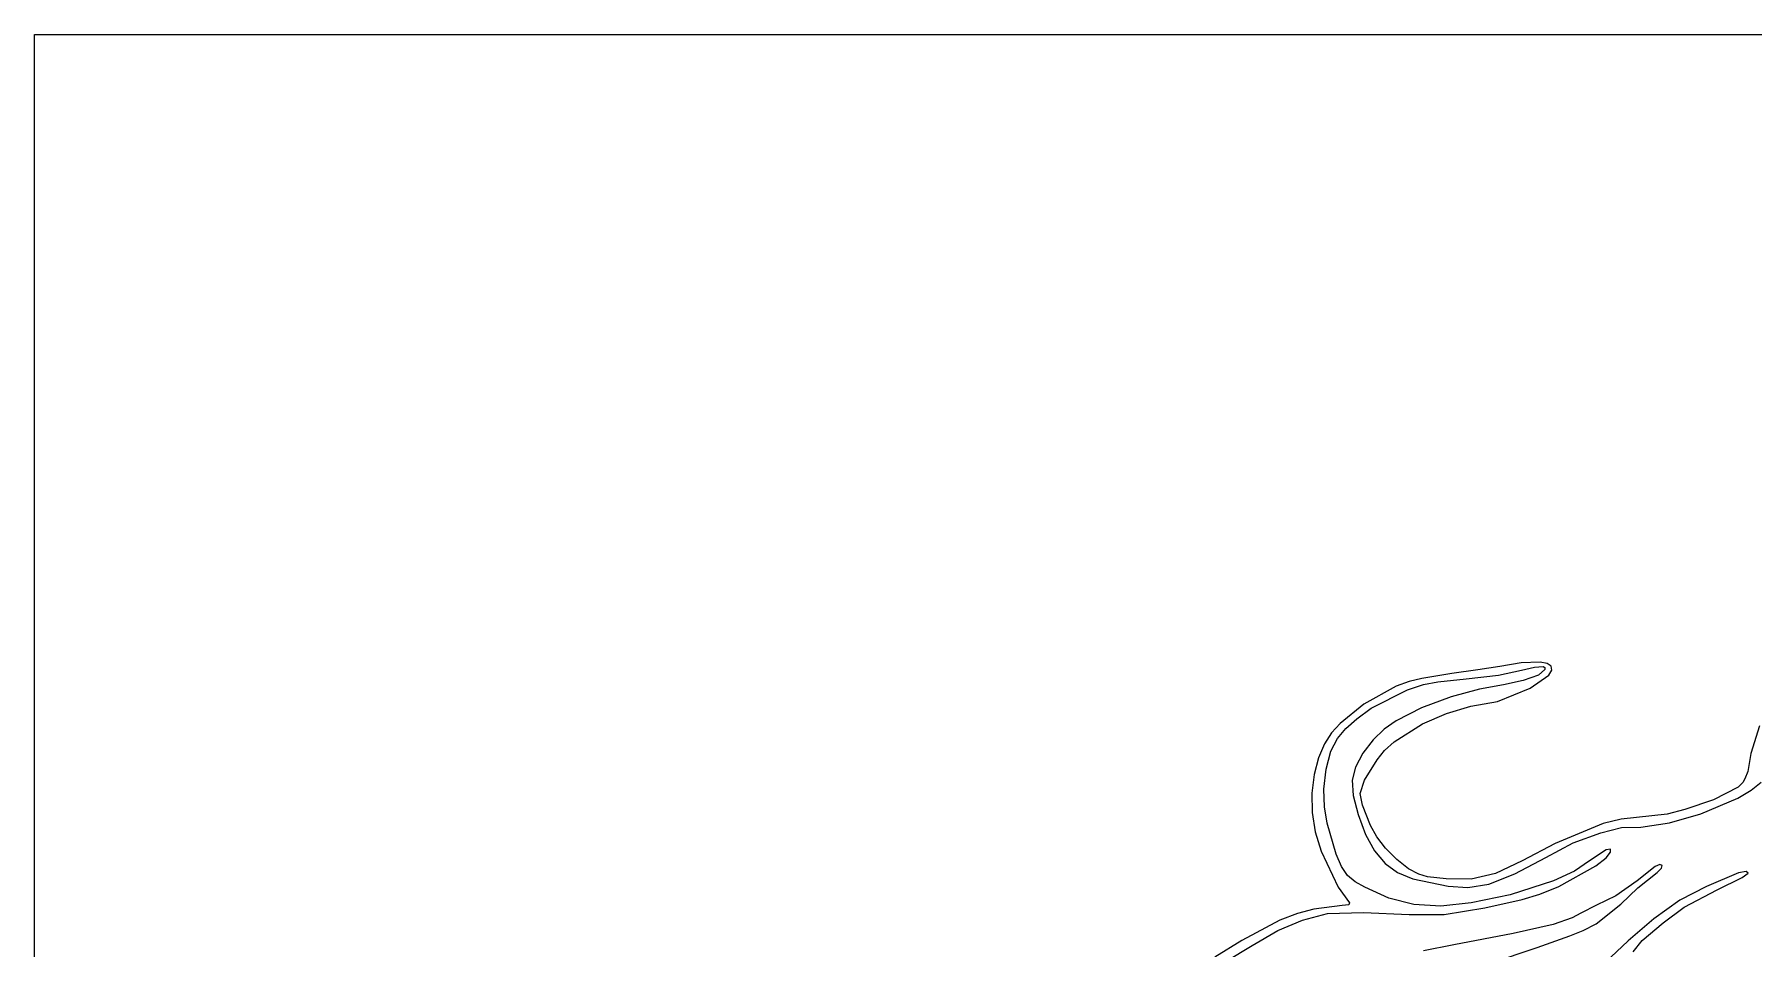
# Model space of a CAD drawing. Extents: x 25 to 272, y 7 to 203.
# Drawn here: x 25.1 to 157, y 132.8 to 202.9 of the extents above; entities that cross this region are included whole.
import ezdxf

# ---------------------------------------------------------------- set-up
doc = ezdxf.new("R2010")
doc.units = 0

msp = doc.modelspace()

# ---------------------------------------------------------------- linework, layer by layer
at = {"layer": 'Layer 1'}
for p, q in [((25.102554, 202.897446), (271.897444, 202.897446)), ((25.102554, 7.102556), (25.102554, 202.897446)), ((137.498576, 154.457756), (135.82393, 154.191463)), ((139.145099, 154.738115), (137.498576, 154.457756)), ((140.60924, 154.79391), (139.145099, 154.738115)), ((139.180427, 154.163266), (140.161211, 154.408463)), ((140.161211, 154.408463), (140.82694, 154.443627)), ((141.127844, 154.680159), (140.60924, 154.79391)), ((140.82694, 154.443627), (140.969711, 154.369253)), ((140.969711, 154.369253), (140.960086, 154.22656)), ((141.436258, 154.471826), (141.127844, 154.680159)), ((141.493982, 154.177482), (141.436258, 154.471826)), ((130.562202, 153.305108), (129.546344, 152.937351)), ((130.42227, 152.663958), (131.659, 153.067687)), ((131.536038, 153.525728), (130.562202, 153.305108)), ((133.820165, 153.911105), (131.536038, 153.525728)), ((131.659, 153.067687), (132.748593, 153.287498)), ((132.748593, 153.287498), (134.920659, 153.505033)), ((135.82393, 154.191463), (133.820165, 153.911105)), ((134.920659, 153.505033), (137.400758, 153.791955)), ((137.800196, 153.056369), (135.950208, 152.713188)), ((137.400758, 153.791955), (139.180427, 154.163266)), ((139.299501, 153.371889), (137.800196, 153.056369)), ((140.462667, 153.784925), (139.299501, 153.371889)), ((139.83193, 152.804209), (141.267947, 153.799059)), ((140.960086, 154.22656), (140.462667, 153.784925)), ((141.267947, 153.799059), (141.493982, 154.177482)), ((129.546344, 152.937351), (127.080307, 151.564157)), ((127.626662, 151.24857), (130.42227, 152.663958)), ((133.764533, 152.124341), (131.508077, 151.283735)), ((135.950208, 152.713188), (133.764533, 152.124341)), ((135.284778, 151.402886), (137.330266, 151.781229)), ((137.330266, 151.781229), (139.83193, 152.804209)), ((127.080307, 151.564157), (125.258452, 150.085947)), ((125.699777, 149.693472), (126.534476, 150.455256)), ((126.534476, 150.455256), (127.626662, 151.24857)), ((131.508077, 151.283735), (129.553539, 150.288884)), ((131.571202, 150.064855), (133.413687, 150.842638)), ((133.413687, 150.842638), (135.284778, 151.402886)), ((124.597316, 149.358936), (124.046531, 148.516316)), ((125.258452, 150.085947), (124.597316, 149.358936)), ((125.045755, 148.940995), (125.699777, 149.693472)), ((128.643572, 149.643517), (127.780901, 148.824739)), ((129.553539, 150.288884), (128.643572, 149.643517)), ((129.413189, 148.677596), (131.571202, 150.064855)), ((157.417619, 149.903534), (156.766415, 147.773654)), ((124.046531, 148.516316), (123.591066, 147.451455)), ((124.189373, 146.580563), (124.544123, 147.962564)), ((124.544123, 147.962564), (125.045755, 148.940995)), ((127.009416, 147.813969), (126.442875, 146.75065)), ((127.780901, 148.824739), (127.009416, 147.813969)), ((128.095793, 147.311435), (128.665155, 148.007653)), ((128.665155, 148.007653), (129.413189, 148.677596)), ((156.766415, 147.773654), (156.534816, 146.400461)), ((123.591066, 147.451455), (123.261719, 146.176402)), ((124.01857, 145.061933), (124.189373, 146.580563)), ((126.442875, 146.75065), (126.188783, 145.738182)), ((127.12204, 145.734772), (128.095793, 147.311435)), ((156.534816, 146.400461), (156.296649, 145.832712)), ((123.261719, 146.176402), (123.097041, 144.744438)), ((124.060605, 143.699248), (124.01857, 145.061933)), ((126.188783, 145.738182), (126.260493, 144.578576)), ((126.792922, 144.718824), (127.12204, 145.734772)), ((155.778128, 145.195107), (153.886416, 144.242452)), ((156.153013, 145.558576), (155.778128, 145.195107)), ((156.296649, 145.832712), (156.153013, 145.558576)), ((156.783077, 144.966621), (157.564991, 145.587495)), ((123.097041, 144.744438), (123.121542, 143.254674)), ((126.260493, 144.578576), (126.631081, 143.106429)), ((126.967792, 143.814926), (126.792922, 144.718824)), ((127.591334, 142.280456), (126.967792, 143.814926)), ((153.886416, 144.242452), (151.686679, 143.506863)), ((152.933919, 143.170224), (155.764701, 144.361513)), ((155.764701, 144.361513), (156.783077, 144.966621)), ((123.121542, 143.254674), (123.353491, 141.787627)), ((124.2708, 142.441661), (124.060605, 143.699248)), ((124.96419, 140.059553), (124.2708, 142.441661)), ((126.631081, 143.106429), (127.206585, 141.586993)), ((146.804771, 142.743879), (145.429716, 142.413558)), ((147.980135, 142.869258), (146.804771, 142.743879)), ((150.348181, 143.135551), (147.980135, 142.869258)), ((148.323478, 142.133648), (150.516655, 142.462765)), ((151.686679, 143.506863), (150.348181, 143.135551)), ((150.516655, 142.462765), (152.933919, 143.170224)), ((123.353491, 141.787627), (123.80087, 140.304816)), ((127.206585, 141.586993), (127.89844, 140.32658)), ((128.076549, 141.409055), (127.591334, 142.280456)), ((128.740429, 140.521887), (128.076549, 141.409055)), ((145.429716, 142.413558), (141.744273, 140.893154)), ((143.138729, 140.928291), (145.255009, 141.699043)), ((145.255009, 141.699043), (146.852305, 142.105515)), ((146.852305, 142.105515), (148.323478, 142.133648)), ((123.80087, 140.304816), (125.118275, 137.537333)), ((125.36703, 139.138266), (124.96419, 140.059553)), ((127.89844, 140.32658), (128.7059, 139.365692)), ((129.608351, 139.652341), (128.740429, 140.521887)), ((138.647835, 138.56728), (141.029943, 139.814359)), ((141.744273, 140.893154), (139.214956, 139.555122)), ((141.029943, 139.814359), (143.138729, 140.928291)), ((145.654447, 140.409767), (144.379237, 139.555095)), ((144.869634, 139.16972), (145.668363, 139.802149)), ((145.987194, 140.461582), (145.654447, 140.409767)), ((145.668363, 139.802149), (146.004667, 140.234894)), ((146.004667, 140.234894), (145.987194, 140.461582)), ((125.832932, 138.448196), (125.36703, 139.138266)), ((128.7059, 139.365692), (129.661374, 138.671329)), ((130.513057, 138.945693), (129.608351, 139.652341)), ((129.661374, 138.671329), (130.84281, 138.181905)), ((131.288256, 138.526197), (130.513057, 138.945693)), ((131.963608, 138.322153), (131.288256, 138.526197)), ((137.169459, 138.58137), (135.31244, 138.167865)), ((136.651101, 137.768399), (138.647835, 138.56728)), ((139.214956, 139.555122), (137.169459, 138.58137)), ((143.230152, 138.777312), (141.632384, 138.020626)), ((142.038861, 137.586492), (144.869634, 139.16972)), ((144.379237, 139.555095), (143.230152, 138.777312)), ((149.416787, 139.134602), (148.043587, 138.034734)), ((148.085319, 137.481049), (149.584625, 138.672337)), ((149.788163, 139.273082), (149.416787, 139.134602)), ((149.584625, 138.672337), (149.919386, 139.010421)), ((149.94937, 139.190859), (149.788163, 139.273082)), ((149.919386, 139.010421), (149.94937, 139.190859)), ((155.813456, 138.637171), (153.354459, 137.600126)), ((156.394059, 138.729982), (155.813456, 138.637171)), ((156.10085, 138.28696), (156.549042, 138.623109)), ((156.549042, 138.623109), (156.394059, 138.729982)), ((125.118275, 137.537333), (125.972945, 136.353076)), ((126.411913, 137.956834), (125.832932, 138.448196)), ((127.143296, 137.544298), (126.411913, 137.956834)), ((128.999853, 136.703692), (127.143296, 137.544298)), ((130.84281, 138.181905), (133.539965, 137.621188)), ((133.386035, 138.174941), (131.963608, 138.322153)), ((135.31244, 138.167865), (133.386035, 138.174941)), ((133.539965, 137.621188), (135.060373, 137.509139)), ((135.060373, 137.509139), (136.651101, 137.768399)), ((141.632384, 138.020626), (138.290593, 136.95592)), ((140.586922, 137.004754), (142.038861, 137.586492)), ((148.043587, 138.034734), (146.404104, 136.885639)), ((146.789479, 136.241002), (148.085319, 137.481049)), ((153.354459, 137.600126), (151.31553, 136.556518)), ((151.658709, 136.016901), (154.188035, 137.340867)), ((154.188035, 137.340867), (156.10085, 138.28696)), ((123.247657, 135.855651), (121.996864, 135.534302)), ((125.412691, 136.128977), (123.247657, 135.855651)), ((125.913525, 136.193734), (125.412691, 136.128977)), ((125.972945, 136.353076), (125.913525, 136.193734)), ((130.898596, 136.212829), (128.999853, 136.703692)), ((132.993783, 136.093748), (130.898596, 136.212829)), ((135.298541, 136.331912), (132.993783, 136.093748)), ((133.238981, 135.449111), (136.356676, 135.967634)), ((138.290593, 136.95592), (135.298541, 136.331912)), ((136.356676, 135.967634), (139.208551, 136.591173)), ((139.208551, 136.591173), (140.586922, 137.004754)), ((144.93246, 136.150051), (143.720539, 135.55464)), ((144.904327, 134.741694), (146.789479, 136.241002)), ((146.404104, 136.885639), (144.93246, 136.150051)), ((151.31553, 136.556518), (149.311765, 135.120033)), ((150.033289, 134.797952), (151.658709, 136.016901)), ((120.64098, 135.008012), (117.719719, 133.452445)), ((120.487358, 134.21614), (122.365017, 135.000957)), ((121.996864, 135.534302), (120.64098, 135.008012)), ((122.365017, 135.000957), (124.284862, 135.519479)), ((124.284862, 135.519479), (127.059377, 135.610431)), ((127.059377, 135.610431), (130.541354, 135.456187)), ((130.541354, 135.456187), (133.238981, 135.449111)), ((141.59066, 134.67184), (138.542822, 133.985009)), ((143.05481, 135.18333), (141.59066, 134.67184)), ((143.720539, 135.55464), (143.05481, 135.18333)), ((143.89387, 134.222281), (144.904327, 134.741694)), ((149.311765, 135.120033), (147.349724, 133.43132)), ((148.421931, 133.445387), (150.033289, 134.797952)), ((117.719719, 133.452445), (115.652666, 132.18427)), ((118.518286, 133.060014), (120.487358, 134.21614)), ((138.542822, 133.985009), (133.974567, 133.116273)), ((140.364214, 132.906238), (142.872901, 133.823731)), ((142.872901, 133.823731), (143.89387, 134.222281)), ((147.349724, 133.43132), (146.032791, 132.184241)), ((147.74214, 132.597748), (148.421931, 133.445387)), ((116.514521, 131.862161), (118.518286, 133.060014)), ((133.974567, 133.116273), (131.648253, 132.674638)), ((136.784247, 131.729014), (140.364214, 132.906238))]:
    msp.add_line(p, q, dxfattribs=at)

doc.saveas('drawing.dxf')
